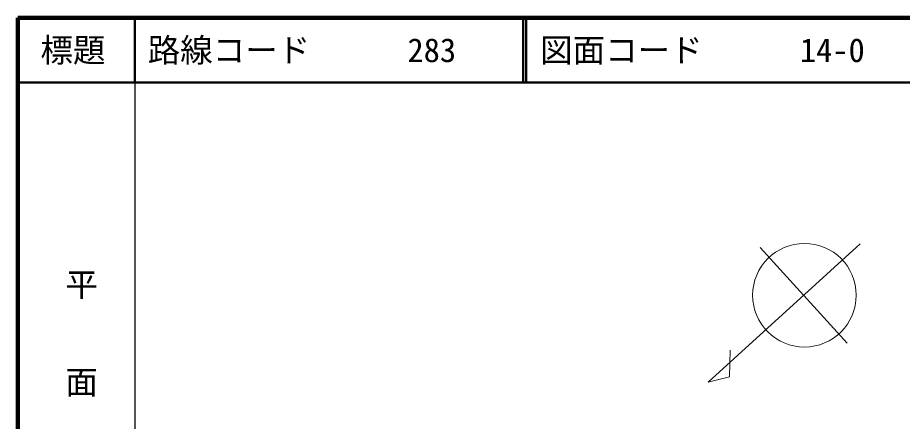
# Model space of a CAD drawing. Units: millimetres, scale not verified. Extents: x 40000 to 680000, y 20000 to 380000.
# Drawn here: x 40000 to 176094, y 317883 to 380000 of the extents above; entities that cross this region are included whole.
import ezdxf
from ezdxf.enums import TextEntityAlignment as Align

# ---------------------------------------------------------------- set-up
doc = ezdxf.new("R2010")
doc.units = ezdxf.units.MM
doc.header["$LTSCALE"] = 1000
for name, color, linetype, lineweight in [('M-TTL', 2, 'Continuous', 140), ('M-TTL-BAND', 7, 'Continuous', 25), ('M-TTL-LINE', 7, 'Continuous', 50), ('M-TTL-TXT', 7, 'Continuous', 13), ('M-WORK', 1, 'Continuous', 13)]:
    doc.layers.add(name, color=color, linetype=linetype, lineweight=lineweight)
doc.styles.add('@ＭＳ ゴシック', font='')
doc.styles.add('ＭＳ ゴシック', font='')
doc.styles.get('@ＭＳ ゴシック').set_extended_font_data('@MS Gothic')
doc.styles.get('ＭＳ ゴシック').set_extended_font_data('MS Gothic')

msp = doc.modelspace()

# ---------------------------------------------------------------- linework, layer by layer
at = {"layer": 'M-TTL'}
for p, q in [((40000, 380000), (40000, 20000)), ((680000, 380000), (40000, 380000))]:
    msp.add_line(p, q, dxfattribs=at)
at = {"layer": 'M-TTL-BAND'}
msp.add_line((58000, 370000), (58000, 20000), dxfattribs=at)
at = {"layer": 'M-TTL-LINE'}
for p, q in [((58000, 380000), (58000, 370000)), ((117750, 380000), (117750, 370000)), ((118250, 380000), (118250, 370000)), ((40000, 370000), (680000, 370000))]:
    msp.add_line(p, q, dxfattribs=at)
at = {"layer": 'M-WORK'}
msp.add_line((167623, 329914), (154205, 344651), dxfattribs=at)
msp.add_lwpolyline([(169617, 345207), (146240, 323922), (149497, 324747), (149610, 328857)], dxfattribs=at)
msp.add_circle((161034, 337284), 7965, dxfattribs=at)

# ---------------------------------------------------------------- texts
at = {"layer": 'M-TTL-BAND', "style": '@ＭＳ ゴシック'}
msp.add_text('平\u3000\u3000面\u3000\u3000図', height=3666, rotation=270, dxfattribs=at).set_placement((49777, 306475), align=Align.MIDDLE_RIGHT)
at = {"layer": 'M-TTL-TXT', "style": 'ＭＳ ゴシック'}
msp.add_text('標題', height=3666, dxfattribs=at).set_placement((48500, 375000), align=Align.MIDDLE_CENTER)
for s, p in [('路線コード      283', (60000, 375000)), ('図面コード      14-0', (120380, 375000))]:
    msp.add_text(s, height=3666, dxfattribs=at).set_placement(p, align=Align.MIDDLE_LEFT)

doc.saveas('drawing.dxf')
